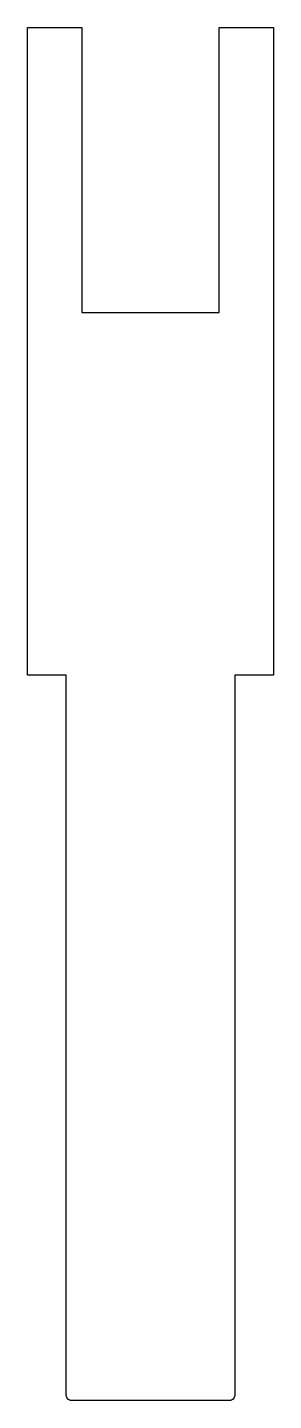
# Model space of a CAD drawing. Extents: x 164.7 to 174.2, y 184.2 to 237.2.
import ezdxf

# ---------------------------------------------------------------- set-up
doc = ezdxf.new("R2010")
doc.units = 0
doc.header["$LTSCALE"] = 15
doc.layers.get('0').update_dxf_attribs({"linetype": 'CONTINUOUS'})

msp = doc.modelspace()

# ---------------------------------------------------------------- linework, layer by layer
at = {"ltscale": 0.05}
msp.add_lwpolyline([(172.498, 184.192), (166.398, 184.192, -0.414214), (166.198, 184.392), (166.198, 212.192), (164.698, 212.192), (164.698, 237.192), (166.798, 237.192), (166.798, 226.192), (172.098, 226.192), (172.098, 237.192), (174.198, 237.192), (174.198, 212.192), (172.698, 212.192), (172.698, 184.392, -0.414214)], format="xyb", close=True, dxfattribs=at)

doc.saveas('drawing.dxf')
